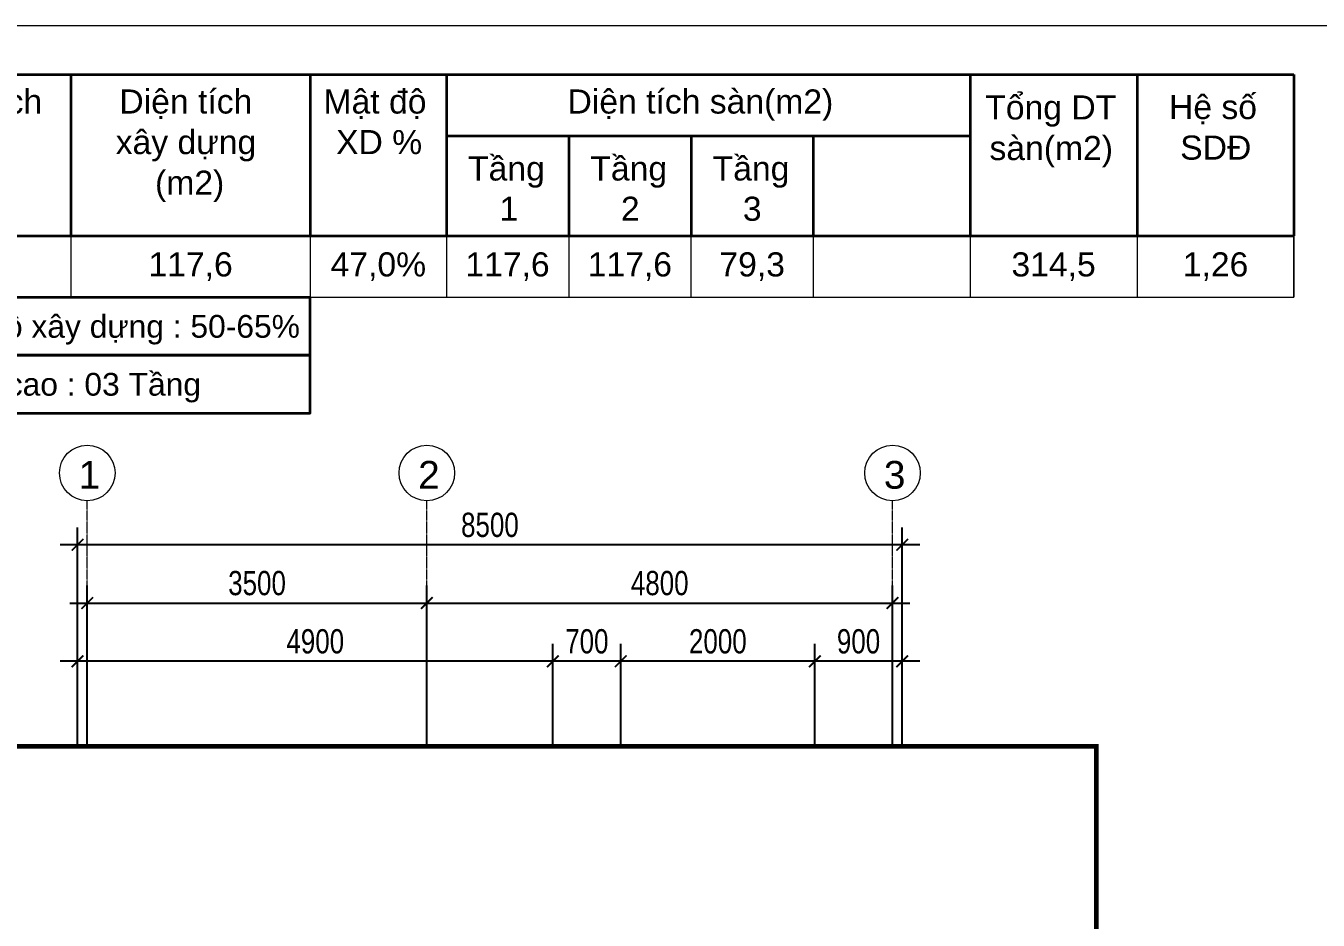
# Model space of a CAD drawing. Header units: millimetres. Extents: x 33748 to 451939, y -263262 to 62681.
# Drawn here: x 213477 to 226796, y 46309 to 55525 of the extents above; entities that cross this region are included whole.
import ezdxf
from ezdxf.enums import TextEntityAlignment as Align
from ezdxf.xclip import XClip

# ---------------------------------------------------------------- set-up
doc = ezdxf.new("R2010")
doc.units = ezdxf.units.MM
doc.header["$PDMODE"] = 98
doc.linetypes.add('CENTER', pattern=[50.8, 31.75, -6.35, 6.35, -6.35])
doc.linetypes.add('HIDDEN', pattern=[0.375, 0.25, -0.125])
doc.layers.get('Defpoints').update_dxf_attribs({"color": 202, "lineweight": 13})
for name, color, linetype, lineweight in [('-CENTER', 143, 'CENTER', 13), ('-KH', 143, 'Continuous', 13), ('-LINE1', 7, 'Continuous', 18), ('-RANH GIOI KHU DAT', 12, 'CENTER', 18), ('-TEXT', 7, 'Continuous', 15), ('-WALL', 4, 'Continuous', 35)]:
    doc.layers.add(name, color=color, linetype=linetype, lineweight=lineweight)
doc.layers.add('12. NET DIM', color=9, linetype='Continuous')
doc.styles.add('1', font='arial.ttf')
doc.styles.add('AVANH', font='', dxfattribs={"width": 0.8})
doc.styles.get("Standard").update_dxf_attribs({"font": 'arial.ttf'})
doc.styles.get('AVANH').set_extended_font_data('.VnAvantH')
doc.dimstyles.new('C_100A3', dxfattribs={"dimscale": 100, "dimtxt": 2.5, "dimasz": 1.2, "dimexe": 1.8, "dimexo": 0, "dimgap": 0.75, "dimtad": 1, "dimdec": 0, "dimzin": 0, "dimdsep": 46, "dimtxsty": 'AVANH', "dimblk": 'ARCHTICK', "dimcen": 0, "dimdle": 1.8, "dimclrd": 256, "dimclre": 256, "dimclrt": 7, "dimadec": 0, "dimazin": 0, "dimtfac": 0.0001, "dimtdec": 0, "dimtix": 1, "dimtmove": 2, "dimatfit": 3, "dimldrblk": 'ARCHTICK', "dimfxl": 1.8, "dimtolj": 1, "dimtzin": 0, "dimarcsym": 0})

# ---------------------------------------------------------------- blocks, each defined once
blk = doc.blocks.new('A$C37A47670')
at = {"layer": '-WALL'}
for p, q in [((0, 1905), (16565, 1905)), ((2134, 1905), (2134, 0)), ((4959, 1905), (4959, 0)), ((6565, 1905), (6565, 0)), ((12744, 1905), (12744, 0)), ((14715, 1905), (14715, 0)), ((16565, 1905), (16565, 0)), ((6565, 1180), (12744, 1180)), ((8008, 1180), (8008, 0)), ((9451, 1180), (9451, 0)), ((10894, 1180), (10894, 0)), ((0, 0), (16565, 0))]:
    blk.add_line(p, q, dxfattribs=at)
for s, height, p in [('Diện tích', 284.5, (227, 1443)), ('Diện tích', 284.5, (2706, 1443)), ('Mật độ', 284.5, (5115, 1443)), ('Diện tích sàn(m2)', 284.48, (7994, 1443)), ('Tổng DT', 284.5, (12923, 1373)), ('Hệ số', 284.5, (15091, 1378)), ('xây dựng', 284.5, (2663, 964)), ('XD %%%', 284.5, (5263, 964)), ('sàn(m2)', 284.5, (12973, 894)), ('SDĐ', 284.5, (15223, 899)), ('Tầng', 284.5, (6820, 653)), ('Tầng', 284.5, (8263, 653)), ('Tầng', 284.5, (9706, 653)), ('(m2)', 284.5, (3127, 485)), ('1', 284, (7192, 178)), ('2', 284, (8624, 178)), ('3', 284, (10063, 178))]:
    blk.add_text(s, height=height, dxfattribs=at).set_placement(p)
blk = doc.blocks.new('A$Cc865fbe0')
at = {"layer": '-WALL'}
for points in [[(0, 0), (3775, 0), (3775, 1194), (0, 1194)], [(3775, 597), (8107, 597), (8107, 1194), (3775, 1194)], [(3775, 0), (8107, 0), (8107, 597), (3775, 597)]]:
    blk.add_lwpolyline(points, close=True, dxfattribs=at)
for s, p in [('Mật độ xây dựng : 50-65%%%', (4141, 778)), ('CHỈ TIÊU QUY HOẠCH', (212, 458)), ('Tầng cao : 03 Tầng', (4141, 181))]:
    blk.add_text(s, height=234.37, dxfattribs=at).set_placement(p)
blk = doc.blocks.new('_ARCHTICK')
at = {"const_width": 0.15}
blk.add_lwpolyline([(-0.5, -0.5), (0.5, 0.5)], dxfattribs=at)
blk = doc.blocks.new('*D86')
at = {"layer": '12. NET DIM', "lineweight": -2, "transparency": 16777216}
for p, q in [((214110, 48101), (214110, 49757)), ((217610, 48101), (217610, 49757)), ((213930, 49577), (217790, 49577))]:
    blk.add_line(p, q, dxfattribs=at)
at = {"layer": 'Defpoints', "color": 0, "transparency": 16777216}
for p in [(217610, 49577), (214110, 48101), (217610, 48101)]:
    blk.add_point(p, dxfattribs=at)
at = {"layer": '12. NET DIM', "lineweight": -2, "transparency": 16777216, "xscale": 120, "yscale": 120, "zscale": 120, "rotation": 180}
blk.add_blockref('_ARCHTICK', (214110, 49577), dxfattribs=at)
at = {"layer": '12. NET DIM', "lineweight": -2, "transparency": 16777216, "xscale": 120, "yscale": 120, "zscale": 120}
blk.add_blockref('_ARCHTICK', (217610, 49577), dxfattribs=at)
at = {"layer": '12. NET DIM', "color": 7, "transparency": 16777216, "insert": (215860, 49781), "char_height": 250, "attachment_point": 5, "style": 'AVANH'}
blk.add_mtext('\\A1;3500', dxfattribs=at)
blk = doc.blocks.new('*D87')
at = {"layer": '12. NET DIM', "lineweight": -2, "transparency": 16777216}
for p, q in [((217610, 48101), (217610, 49757)), ((222409, 48101), (222409, 49757)), ((217430, 49577), (222589, 49577))]:
    blk.add_line(p, q, dxfattribs=at)
at = {"layer": 'Defpoints', "color": 0, "transparency": 16777216}
for p in [(222409, 49577), (217610, 48101), (222409, 48101)]:
    blk.add_point(p, dxfattribs=at)
at = {"layer": '12. NET DIM', "lineweight": -2, "transparency": 16777216, "xscale": 120, "yscale": 120, "zscale": 120, "rotation": 180}
blk.add_blockref('_ARCHTICK', (217610, 49577), dxfattribs=at)
at = {"layer": '12. NET DIM', "lineweight": -2, "transparency": 16777216, "xscale": 120, "yscale": 120, "zscale": 120}
blk.add_blockref('_ARCHTICK', (222409, 49577), dxfattribs=at)
at = {"layer": '12. NET DIM', "color": 7, "transparency": 16777216, "insert": (220010, 49781), "char_height": 250, "attachment_point": 5, "style": 'AVANH'}
blk.add_mtext('\\A1;4800', dxfattribs=at)
blk = doc.blocks.new('*D88')
at = {"layer": '12. NET DIM', "lineweight": -2, "transparency": 16777216}
for p, q in [((214010, 48101), (214010, 50357)), ((222509, 48101), (222509, 50357)), ((222689, 50177), (213830, 50177))]:
    blk.add_line(p, q, dxfattribs=at)
at = {"layer": 'Defpoints', "color": 0, "transparency": 16777216}
for p in [(214010, 50177), (214010, 48101), (222509, 48101)]:
    blk.add_point(p, dxfattribs=at)
at = {"layer": '12. NET DIM', "lineweight": -2, "transparency": 16777216, "xscale": 120, "yscale": 120, "zscale": 120, "rotation": 180}
blk.add_blockref('_ARCHTICK', (214010, 50177), dxfattribs=at)
at = {"layer": '12. NET DIM', "lineweight": -2, "transparency": 16777216, "xscale": 120, "yscale": 120, "zscale": 120}
blk.add_blockref('_ARCHTICK', (222509, 50177), dxfattribs=at)
at = {"layer": '12. NET DIM', "color": 7, "transparency": 16777216, "insert": (218260, 50381), "char_height": 250, "attachment_point": 5, "style": 'AVANH'}
blk.add_mtext('\\A1;8500', dxfattribs=at)
blk = doc.blocks.new('*D209')
at = {"layer": '12. NET DIM', "lineweight": -2, "transparency": 16777216}
for p, q in [((221609, 48101), (221609, 49157)), ((222509, 48101), (222509, 49157)), ((222689, 48977), (221429, 48977))]:
    blk.add_line(p, q, dxfattribs=at)
at = {"layer": 'Defpoints', "color": 0, "transparency": 16777216}
for p in [(221609, 48977), (221609, 48101), (222509, 48101)]:
    blk.add_point(p, dxfattribs=at)
at = {"layer": '12. NET DIM', "lineweight": -2, "transparency": 16777216, "xscale": 120, "yscale": 120, "zscale": 120, "rotation": 180}
blk.add_blockref('_ARCHTICK', (221609, 48977), dxfattribs=at)
at = {"layer": '12. NET DIM', "lineweight": -2, "transparency": 16777216, "xscale": 120, "yscale": 120, "zscale": 120}
blk.add_blockref('_ARCHTICK', (222509, 48977), dxfattribs=at)
at = {"layer": '12. NET DIM', "color": 7, "transparency": 16777216, "insert": (222059, 49181), "char_height": 250, "attachment_point": 5, "style": 'AVANH'}
blk.add_mtext('\\A1;900', dxfattribs=at)
blk = doc.blocks.new('*D210')
at = {"layer": '12. NET DIM', "lineweight": -2, "transparency": 16777216}
for p, q in [((219609, 48101), (219609, 49157)), ((221609, 48101), (221609, 49157)), ((221789, 48977), (219429, 48977))]:
    blk.add_line(p, q, dxfattribs=at)
at = {"layer": 'Defpoints', "color": 0, "transparency": 16777216}
for p in [(219609, 48977), (219609, 48101), (221609, 48101)]:
    blk.add_point(p, dxfattribs=at)
at = {"layer": '12. NET DIM', "lineweight": -2, "transparency": 16777216, "xscale": 120, "yscale": 120, "zscale": 120, "rotation": 180}
blk.add_blockref('_ARCHTICK', (219609, 48977), dxfattribs=at)
at = {"layer": '12. NET DIM', "lineweight": -2, "transparency": 16777216, "xscale": 120, "yscale": 120, "zscale": 120}
blk.add_blockref('_ARCHTICK', (221609, 48977), dxfattribs=at)
at = {"layer": '12. NET DIM', "color": 7, "transparency": 16777216, "insert": (220609, 49181), "char_height": 250, "attachment_point": 5, "style": 'AVANH'}
blk.add_mtext('\\A1;2000', dxfattribs=at)
blk = doc.blocks.new('*D211')
at = {"layer": '12. NET DIM', "lineweight": -2, "transparency": 16777216}
for p, q in [((218909, 48101), (218909, 49157)), ((219609, 48101), (219609, 49157)), ((219789, 48977), (218729, 48977))]:
    blk.add_line(p, q, dxfattribs=at)
at = {"layer": 'Defpoints', "color": 0, "transparency": 16777216}
for p in [(218909, 48977), (218909, 48101), (219609, 48101)]:
    blk.add_point(p, dxfattribs=at)
at = {"layer": '12. NET DIM', "lineweight": -2, "transparency": 16777216, "xscale": 120, "yscale": 120, "zscale": 120, "rotation": 180}
blk.add_blockref('_ARCHTICK', (218909, 48977), dxfattribs=at)
at = {"layer": '12. NET DIM', "lineweight": -2, "transparency": 16777216, "xscale": 120, "yscale": 120, "zscale": 120}
blk.add_blockref('_ARCHTICK', (219609, 48977), dxfattribs=at)
at = {"layer": '12. NET DIM', "color": 7, "transparency": 16777216, "insert": (219259, 49181), "char_height": 250, "attachment_point": 5, "style": 'AVANH'}
blk.add_mtext('\\A1;700', dxfattribs=at)
blk = doc.blocks.new('*T258')
at = {"layer": '-LINE1', "linetype": 'ByBlock', "lineweight": -2, "transparency": 16777216}
for p, q in [((0, 0), (176.96, 0)), ((0, 0), (0, -25.17)), ((16.05, 0), (16.05, -25.17)), ((34.58, 0), (34.58, -25.17)), ((59.1, 0), (59.1, -25.17)), ((73.04, 0), (73.04, -25.17)), ((85.57, 0), (85.57, -25.17)), ((98.09, 0), (98.09, -25.17)), ((110.62, 0), (110.62, -25.17)), ((126.68, 0), (126.68, -25.17)), ((143.79, 0), (143.79, -25.17)), ((159.84, 0), (159.84, -25.17)), ((176.96, 0), (176.96, -25.17)), ((0, -6.29), (176.96, -6.29)), ((0, -12.59), (176.96, -12.59)), ((0, -18.88), (176.96, -18.88)), ((0, -25.17), (176.96, -25.17))]:
    blk.add_line(p, q, dxfattribs=at)
at = {"layer": '-LINE1', "color": 0, "transparency": 16777216, "char_height": 2.4694}
for s, insert, width, attachment_point in [('{\\fArial|b1|i0|c0;M1 BT', (1.5, -4.79), 13.055, 7), ('{\\fArial|b0|i0|c0;250', (25.32, -3.15), 15.5244, 5), ('{\\fArial|b0|i0|c0;117,6', (46.84, -3.15), 21.5217, 5), ('{\\fArial|b0|i0|c0;47,0%', (66.07, -3.15), 10.9383, 5), ('{\\fArial|b0|i0|c0;117,6', (79.3, -3.15), 9.5272, 5), ('{\\fArial|b0|i0|c0;117,6', (91.83, -3.15), 9.5272, 5), ('{\\fArial|b0|i0|c0;79,3', (104.36, -3.15), 9.5272, 5), ('{\\fArial|b0|i0|c0;314,5', (135.23, -3.15), 14.1133, 5), ('{\\fArial|b0|i0|c0;1,26', (151.82, -3.15), 13.055, 5), ('{\\fArial|b1|i0|c0;49', (168.4, -3.15), 14.1133, 5), ('{\\fArial|b0|i0|c0;', (112.12, -4.79), 13.055, 7), ('{\\fArial|b0|i0|c0;135,5', (46.84, -9.44), 21.5217, 5), ('{\\fArial|b0|i0|c0;41,3%', (66.07, -9.44), 10.9383, 5), ('{\\fArial|b0|i0|c0;135,5', (79.3, -9.44), 9.5272, 5), ('{\\fArial|b0|i0|c0;135,5', (91.83, -9.44), 9.5272, 5), ('{\\fArial|b0|i0|c0;92,6', (104.36, -9.44), 9.5272, 5), ('{\\fArial|b0|i0|c0;363,6', (135.23, -9.44), 14.1133, 5), ('{\\fArial|b1|i0|c0;M2 BT', (1.5, -11.09), 13.055, 7), ('{\\fArial|b0|i0|c0;328', (25.32, -9.44), 15.5244, 5), ('{\\fArial|b0|i0|c0;1,11', (151.82, -9.44), 13.055, 5), ('{\\fArial|b1|i0|c0;6', (168.4, -9.44), 14.1133, 5), ('{\\fArial|b0|i0|c0;', (112.12, -11.09), 13.055, 7), ('{\\fArial|b0|i0|c0;242,5', (25.32, -15.73), 15.5244, 5), ('{\\fArial|b0|i0|c0;107,6', (46.84, -15.73), 21.5217, 5), ('{\\fArial|b0|i0|c0;44,4%', (66.07, -15.73), 10.9383, 5), ('{\\fArial|b0|i0|c0;107,6', (79.3, -15.73), 9.5272, 5), ('{\\fArial|b0|i0|c0;107,6', (91.83, -15.73), 9.5272, 5), ('{\\fArial|b0|i0|c0;78,4', (104.36, -15.73), 9.5272, 5), ('{\\fArial|b0|i0|c0;293,6', (135.23, -15.73), 14.1133, 5), ('{\\fArial|b0|i0|c0;1,21', (151.82, -15.73), 13.055, 5), ('{\\fArial|b1|i0|c0;2', (168.4, -15.73), 14.1133, 5), ('{\\fArial|b1|i0|c0;M3 BT', (1.5, -17.38), 13.055, 7), ('{\\fArial|b0|i0|c0;', (112.12, -17.38), 13.055, 7), ('{\\fArial|b0|i0|c0;367,5', (25.32, -22.02), 15.5244, 5), ('{\\fArial|b0|i0|c0;140', (46.84, -22.02), 21.5217, 5), ('{\\fArial|b0|i0|c0;38,1%', (66.07, -22.02), 10.9383, 5), ('{\\fArial|b0|i0|c0;140', (79.3, -22.02), 9.5272, 5), ('{\\fArial|b0|i0|c0;134', (91.83, -22.02), 9.5272, 5), ('{\\fArial|b0|i0|c0;87', (104.36, -22.02), 9.5272, 5), ('{\\fArial|b0|i0|c0;361', (135.23, -22.02), 14.1133, 5), ('{\\fArial|b0|i0|c0;0,98', (151.82, -22.02), 13.055, 5), ('{\\fArial|b1|i0|c0;2', (168.4, -22.02), 14.1133, 5), ('{\\fArial|b1|i0|c0;M4 BT', (1.5, -23.67), 13.055, 7), ('{\\fArial|b0|i0|c0;', (112.12, -23.67), 13.055, 7)]:
    blk.add_mtext(s, dxfattribs=dict(at, insert=insert, width=width, attachment_point=attachment_point))
blk = doc.blocks.new('Bang tk')
blk.add_blockref('*T258', (0, 25.17))
blk = doc.blocks.new('*D468')
at = {"layer": '12. NET DIM', "lineweight": -2, "transparency": 16777216}
for p, q in [((214010, 48101), (214010, 49157)), ((218909, 48101), (218909, 49157)), ((219089, 48977), (213830, 48977))]:
    blk.add_line(p, q, dxfattribs=at)
at = {"layer": 'Defpoints', "color": 0, "transparency": 16777216}
for p in [(214010, 48977), (214010, 48101), (218909, 48101)]:
    blk.add_point(p, dxfattribs=at)
at = {"layer": '12. NET DIM', "lineweight": -2, "transparency": 16777216, "xscale": 120, "yscale": 120, "zscale": 120, "rotation": 180}
blk.add_blockref('_ARCHTICK', (214010, 48977), dxfattribs=at)
at = {"layer": '12. NET DIM', "lineweight": -2, "transparency": 16777216, "xscale": 120, "yscale": 120, "zscale": 120}
blk.add_blockref('_ARCHTICK', (218909, 48977), dxfattribs=at)
at = {"layer": '12. NET DIM', "color": 7, "transparency": 16777216, "insert": (216460, 49181), "char_height": 250, "attachment_point": 5, "style": 'AVANH'}
blk.add_mtext('\\A1;4900', dxfattribs=at)

msp = doc.modelspace()

# ---------------------------------------------------------------- linework, layer by layer
at = {"layer": '-CENTER', "ltscale": 0.1}
for p, q in [((214109.7, 48100.8), (214109.7, 50631)), ((217609.7, 48100.8), (217609.7, 50631)), ((222409.4, 48100.8), (222409.4, 50631))]:
    msp.add_line(p, q, dxfattribs=at)
at = {"layer": '-KH'}
for centre in [(214109.7, 50917.3), (217609.7, 50917.3), (222409.4, 50917.3)]:
    msp.add_circle(centre, 286.3, dxfattribs=at)
at = {"layer": '-RANH GIOI KHU DAT', "linetype": 'HIDDEN', "ltscale": 10, "const_width": 50}
msp.add_lwpolyline([(212009.7, 28100.8), (224509.7, 28100.8), (224509.7, 48100.8), (212009.7, 48100.8)], close=True, dxfattribs=at)
at = {"layer": 'Defpoints'}
msp.add_lwpolyline([(227045.9, 22260.6), (227045.9, 55524.6), (180005.9, 55524.6), (180005.9, 22260.6)], close=True, dxfattribs=at)

# ---------------------------------------------------------------- block references
at = {"layer": '-CENTER'}
msp.add_blockref('A$Cc865fbe0', (208302, 51532.9), dxfattribs=at)
at = {"layer": '-TEXT'}
ref = msp.add_blockref('Bang tk', (210461.9, 50827.8), dxfattribs=dict(at, xscale=100.6227567843635, yscale=100.6227567843635, zscale=100.6227567843635))
XClip(ref).set_block_clipping_path([(16.055, 18.8777777778), (159.8444444444, 25.1703703704)])
at = {"layer": '-WALL', "xscale": 0.8734614304198234, "yscale": 0.8734614304198234, "zscale": 0.8734614304198234}
msp.add_blockref('A$C37A47670', (212077.4, 53360.5), dxfattribs=at)

# ---------------------------------------------------------------- texts
at = {"layer": '-TEXT', "color": 2, "style": '1'}
for s, p in [('1', (214131.5, 50898.1)), ('2', (217631.5, 50898.1)), ('3', (222431.2, 50898.1))]:
    msp.add_text(s, height=286.3, dxfattribs=at).set_placement(p, align=Align.MIDDLE_CENTER)

# ---------------------------------------------------------------- dimensions: what is measured, and where the dimension line sits
at = {"layer": '12. NET DIM'}
for base, p1, p2, picture, middle in [((214009.7, 50176.5), (222509.4, 48100.8), (214009.7, 48100.8), '*D88', (218259.5, 50380.8)), ((217609.7, 49576.5), (214109.7, 48100.8), (217609.7, 48100.8), '*D86', (215859.7, 49780.8)), ((222409.4, 49576.5), (217609.7, 48100.8), (222409.4, 48100.8), '*D87', (220009.5, 49780.8)), ((214009.7, 48976.5), (218909.4, 48100.8), (214009.7, 48100.8), '*D468', (216459.5, 49180.8)), ((218909.4, 48976.5), (219609.4, 48100.8), (218909.4, 48100.8), '*D211', (219259.4, 49180.8)), ((219609.4, 48976.5), (221609.4, 48100.8), (219609.4, 48100.8), '*D210', (220609.4, 49180.8)), ((221609.4, 48976.5), (222509.4, 48100.8), (221609.4, 48100.8), '*D209', (222059.4, 49180.8))]:
    dim = msp.add_linear_dim(base=base, p1=p1, p2=p2, dimstyle='C_100A3', dxfattribs=at)
    dim.commit()
    dim.dimension.update_dxf_attribs({"geometry": picture, "text_midpoint": middle})

doc.saveas('drawing.dxf')
